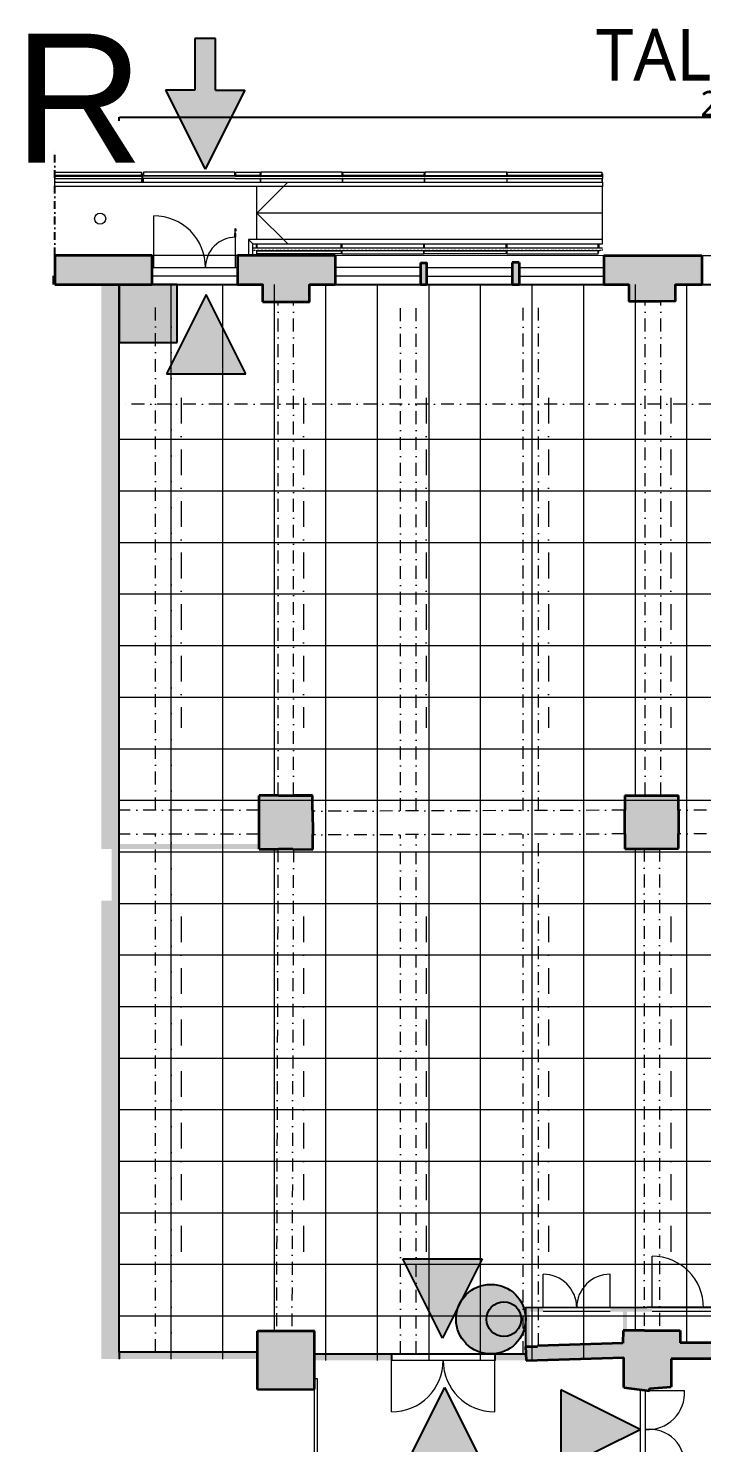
# Model space of a CAD drawing. Header units: inches. Extents: x -1337274 to -1259242, y 12145 to 77175.
# Drawn here: x -1296387 to -1283330, y 49741 to 77175 of the extents above; entities that cross this region are included whole.
import ezdxf

# ---------------------------------------------------------------- set-up
doc = ezdxf.new("R2010")
doc.units = ezdxf.units.IN
doc.header["$MEASUREMENT"] = 0
for name, pattern in [('DASHDOT', [10, 5, -2.5, 0, -2.5]), ('DASHDOT2', [12.7, 6.35, -3.175, 0, -3.175]), ('PKL', [7, 3, -2, 0, -2])]:
    doc.linetypes.add(name, pattern=pattern)
for name, color, linetype, lineweight in [('02 IKKUNAT', 130, 'Continuous', 13), ('02 KANTAVA', 24, 'Continuous', 35), ('02 KANTAVA_väri', 2, 'Continuous', 35), ('02 OVET', 5, 'Continuous', 13), ('02 palkisto', 72, 'DASHDOT', 13), ('02 RAPUT_HISSI', 1, 'Continuous', 13), ('02 RIPUSTUSTANGOT', 6, 'DASHDOT', 13), ('02 SEINÄLINJA', 151, 'Continuous', 13), ('03 Rappukirjain', 7, 'Continuous', 18)]:
    doc.layers.add(name, color=color, linetype=linetype, lineweight=lineweight)
for name, color, linetype in [('02 YLÄPUOLINEN', 8, 'DASHDOT2'), ('03 Apuviiva', 6, 'Continuous'), ('03 TEKSTIT', 7, 'Continuous'), ('05 palosammuttimet', 240, 'Continuous'), ('05 Poistumistie', 72, 'Continuous'), ('07 tavarat', 40, 'Continuous')]:
    doc.layers.add(name, color=color, linetype=linetype)
doc.layers.add('06 sähkökeskus', color=7, linetype='Continuous', true_color=0x368096)
doc.layers.add('RUUDUKKO', color=7, linetype='Continuous', lineweight=13, true_color=0x7c7887)
doc.styles.get("Standard").update_dxf_attribs({"font": 'arial.ttf'})
doc.dimstyles.new('ISO-25', dxfattribs={"dimtxt": 2.5, "dimasz": 2.5, "dimexe": 1.25, "dimexo": 0.625, "dimtad": 1, "dimtxsty": 'Standard', "dimcen": 2.5, "dimadec": 0, "dimazin": 0, "dimtfac": 1, "dimtmove": 0, "dimatfit": 3, "dimfxl": 1, "dimarcsym": 0})

# ---------------------------------------------------------------- blocks, each defined once
blk = doc.blocks.new('Sähkökeskus')
at = {"layer": '06 sähkökeskus'}
blk.add_hatch(color=256, dxfattribs=at).paths.add_polyline_path([(-562.5, 1125), (-562.5, 0), (562.5, 0), (562.5, 1125)])
for p, q in [((562.5, 1125), (-562.5, 1125)), ((-562.5, 1125), (-562.5, 0)), ((562.5, 0), (562.5, 1125)), ((-562.5, 0), (562.5, 0))]:
    blk.add_line(p, q, dxfattribs=at)
blk = doc.blocks.new('Poistumistie')
at = {"layer": '05 Poistumistie'}
blk.add_hatch(color=256, dxfattribs=at).paths.add_polyline_path([(-933, 0), (603, 0), (-165, 1535)])
for p, q in [((-165, 1535), (-933, 0)), ((603, 0), (-165, 1535)), ((-933, 0), (603, 0))]:
    blk.add_line(p, q, dxfattribs=at)
blk = doc.blocks.new('Tavaran kuljetusreitti')
at = {"layer": '07 tavarat'}
blk.add_hatch(color=256, dxfattribs=at).paths.add_polyline_path([(0, 2535), (-768, 1000), (-200, 1000), (-200, 0), (200, 0), (200, 1000), (768, 1000)])
for p, q in [((-768, 1000), (0, 2535)), ((768, 1000), (0, 2535)), ((-200, 1000), (-768, 1000)), ((-200, 0), (-200, 1000)), ((200, 1000), (200, 0)), ((200, 1000), (768, 1000)), ((200, 0), (-200, 0))]:
    blk.add_line(p, q, dxfattribs=at)
blk = doc.blocks.new('*D10')
at = {"layer": '03 TEKSTIT', "color": 0, "lineweight": -2, "transparency": 16777216}
for p, q in [((-1294623, 75378), (-1294623, 75451)), ((-1294620, 75450), (-1270225, 75450)), ((-1270223, 75378), (-1270223, 75451))]:
    blk.add_line(p, q, dxfattribs=at)
at = {"layer": '03 TEKSTIT', "color": 0, "transparency": 16777216}
for points in [[(-1294620, 75451), (-1294620, 75450), (-1294623, 75450)], [(-1270225, 75451), (-1270225, 75450), (-1270223, 75450)]]:
    blk.add_solid(points, dxfattribs=at)
at = {"layer": 'Defpoints', "color": 0, "transparency": 16777216}
for p in [(-1270223, 75450), (-1294623, 75378), (-1270223, 75378)]:
    blk.add_point(p, dxfattribs=at)
at = {"layer": '03 TEKSTIT', "color": 0, "transparency": 16777216, "insert": (-1282423, 75708), "char_height": 2.5, "width": 9.44, "attachment_point": 5}
blk.add_mtext('{\\fRoboto|b0|i0|c0|p2;\\H200x;24400}', dxfattribs=at)
blk = doc.blocks.new('Palosamuttimet')
at = {"layer": '05 palosammuttimet'}
blk.add_hatch(color=256, dxfattribs=at).paths.add_polyline_path([(675, 0, 1), (-675, 0, 1)])
blk.add_circle((0, 0), 675, dxfattribs=at)

msp = doc.modelspace()

# ---------------------------------------------------------------- hatches: boundary and pattern name
at = {"layer": '02 KANTAVA_väri'}
for points in [[(-1295872.978, 72771.551), (-1295872.978, 72206.077), (-1293990.609, 72206.077), (-1293990.609, 72771.371)], [(-1295872.978, 72771.551), (-1295872.978, 72206.077), (-1293990.609, 72206.077), (-1293990.609, 72771.371)], [(-1292328.006, 72771.212), (-1292328.006, 72206.077), (-1291839.632, 72206.077), (-1291839.632, 71867.686), (-1290931.055, 71867.686), (-1290932.138, 72203.359), (-1290439.688, 72203.372), (-1290439.688, 72771.032)], [(-1292328.006, 72771.212), (-1292328.006, 72206.077), (-1291839.632, 72206.077), (-1291839.632, 71867.686), (-1290931.055, 71867.686), (-1290932.138, 72203.359), (-1290439.688, 72203.372), (-1290439.688, 72771.032)], [(-1285226.021, 72770.534), (-1285226.021, 72203.516), (-1284741.978, 72203.529), (-1284742.267, 71882.083), (-1284414.842, 71883.473), (-1284134.842, 71883.473), (-1283836.745, 71885.928), (-1283836.745, 72203.509), (-1283329.8, 72202.479), (-1283329.8, 72770.353)], [(-1285226.021, 72770.534), (-1285226.021, 72203.516), (-1284741.978, 72203.529), (-1284742.267, 71882.083), (-1284414.842, 71883.473), (-1284134.842, 71883.473), (-1283836.745, 71885.928), (-1283836.745, 72203.509), (-1283329.8, 72202.479), (-1283329.8, 72770.353)], [(-1291908.868, 61355.23), (-1294622.978, 61355.23), (-1294622.978, 61255.23), (-1291908.868, 61255.23)], [(-1291908.868, 61355.23), (-1294622.978, 61355.23), (-1294622.978, 61255.23), (-1291908.868, 61255.23)], [(-1291940.785, 51906.333), (-1291941.13, 50773.479), (-1290835.812, 50776.612), (-1290836.874, 51367.058), (-1290837.659, 51902.81)], [(-1291940.785, 51906.333), (-1291941.13, 50773.479), (-1290835.812, 50776.612), (-1290836.874, 51367.058), (-1290837.659, 51902.81)], [(-1276526.341, 51911.318), (-1277822.012, 51917.013), (-1277826.987, 51675.68), (-1283746.738, 51675.68), (-1283746.738, 51914.484), (-1284853.465, 51916.33), (-1284856.569, 51669.556), (-1286742.97, 51609.788), (-1286733.82, 51338.144), (-1284836.758, 51392.5), (-1284836.758, 50812.5), (-1284343.413, 50744.384), (-1284343.413, 50794.384), (-1283923.086, 50828.075), (-1283923.086, 51368.075), (-1281307.048, 51370.767), (-1279731.01, 51373.459), (-1278213.52, 51361.225), (-1277362.997, 51351.235), (-1277349.345, 50902.88), (-1277028.237, 50901.837), (-1277025.526, 49896.105), (-1276964.006, 49891.739), (-1276572.173, 49887.374), (-1276572.238, 49984.062), (-1275148.088, 49995.076), (-1275158.229, 50760.61), (-1273940.477, 50763.628), (-1273940.477, 51328.114), (-1276526.341, 51328.114)], [(-1276526.341, 51911.318), (-1277822.012, 51917.013), (-1277826.987, 51675.68), (-1283746.738, 51675.68), (-1283746.738, 51914.484), (-1284853.465, 51916.33), (-1284856.569, 51669.556), (-1286742.97, 51609.788), (-1286733.82, 51338.144), (-1284836.758, 51392.5), (-1284836.758, 50812.5), (-1284343.413, 50744.384), (-1284343.413, 50794.384), (-1283923.086, 50828.075), (-1283923.086, 51368.075), (-1281307.048, 51370.767), (-1279731.01, 51373.459), (-1278213.52, 51361.225), (-1277362.997, 51351.235), (-1277349.345, 50902.88), (-1277028.237, 50901.837), (-1277025.526, 49896.105), (-1276964.006, 49891.739), (-1276572.173, 49887.374), (-1276572.238, 49984.062), (-1275148.088, 49995.076), (-1275158.229, 50760.61), (-1273940.477, 50763.628), (-1273940.477, 51328.114), (-1276526.341, 51328.114)]]:
    msp.add_hatch(color=256, dxfattribs=at).paths.add_polyline_path(points)
h = msp.add_hatch(color=256, dxfattribs=at)
h.paths.add_polyline_path([(-1286870.144, 72630.041), (-1287003.948, 72631.377), (-1287003.948, 72203.467), (-1286870.144, 72203.471)])
h.paths.add_polyline_path([(-1288663.805, 72625.037), (-1288784.125, 72627.482), (-1288784.125, 72203.418), (-1288663.805, 72203.421)])
h = msp.add_hatch(color=256, dxfattribs=at)
h.paths.add_polyline_path([(-1286870.144, 72630.041), (-1287003.948, 72631.377), (-1287003.948, 72203.467), (-1286870.144, 72203.471)])
h.paths.add_polyline_path([(-1288663.805, 72625.037), (-1288784.125, 72627.482), (-1288784.125, 72203.418), (-1288663.805, 72203.421)])
h = msp.add_hatch(color=256, dxfattribs=at)
h.paths.add_polyline_path([(-1294972.978, 61255.23), (-1294622.978, 61255.23), (-1294622.978, 72206.077), (-1294972.978, 72206.077)])
h.paths.add_polyline_path([(-1294972.978, 51367.058), (-1291940.949, 51367.058), (-1291940.909, 51497.058), (-1294622.978, 51497.058), (-1294622.978, 60255.23), (-1294972.978, 60255.23)])
h = msp.add_hatch(color=256, dxfattribs=at)
h.paths.add_polyline_path([(-1294972.978, 61255.23), (-1294622.978, 61255.23), (-1294622.978, 72206.077), (-1294972.978, 72206.077)])
h.paths.add_polyline_path([(-1294972.978, 51367.058), (-1291940.949, 51367.058), (-1291940.909, 51497.058), (-1294622.978, 51497.058), (-1294622.978, 60255.23), (-1294972.978, 60255.23)])
h = msp.add_hatch(color=256, dxfattribs=at)
h.paths.add_polyline_path([(-1291902.492, 62007.114), (-1291902.492, 61547.114), (-1291902.492, 61255.235), (-1291529.904, 61253.166), (-1291249.904, 61251.612), (-1290864.423, 61249.471), (-1290865.379, 61547.28), (-1290866.856, 62007.28), (-1290867.778, 62294.478), (-1291529.904, 62294.478), (-1291902.492, 62294.478)])
h.paths.add_polyline_path([(-1284128.466, 62294.274), (-1284408.466, 62294.274), (-1284812.193, 62294.274), (-1284813.045, 62008.25), (-1284814.415, 61548.25), (-1284815.276, 61259.378), (-1284429.359, 61261.817), (-1284149.359, 61261.817), (-1283776.182, 61265.945), (-1283776.182, 61548.416), (-1283776.182, 62008.416), (-1283776.182, 62294.274)])
h.paths.add_polyline_path([(-1276669.064, 62009.555), (-1276669.064, 62298.947), (-1276998.097, 62298.947), (-1277363.553, 62298.947), (-1277730.421, 62298.947), (-1277728.382, 62009.385), (-1277725.144, 61549.386), (-1277723.167, 61268.609), (-1277354.611, 61268.233), (-1276988.306, 61267.859), (-1276669.064, 61267.533), (-1276669.064, 61549.555)])
h.paths.add_polyline_path([(-1270048.449, 61269.896), (-1269878.34, 61269.911), (-1269668.853, 61269.929), (-1269668.853, 61550.677), (-1269668.853, 62010.677), (-1269668.853, 62305.435), (-1270048.449, 62305.435), (-1270328.449, 62305.435), (-1270702.2, 62305.435), (-1270702.434, 62010.511), (-1270702.798, 61550.511), (-1270703.02, 61269.839), (-1270328.449, 61269.871)])
at = {"layer": '02 KANTAVA_väri', "ltscale": 30}
msp.add_hatch(color=256, dxfattribs=at).paths.add_polyline_path([(-1294622.978, 61255.23), (-1294772.978, 61255.23), (-1294772.978, 60255.23), (-1294622.978, 60255.23)])
msp.add_hatch(color=256, dxfattribs=at).paths.add_polyline_path([(-1294622.978, 61255.23), (-1294772.978, 61255.23), (-1294772.978, 60255.23), (-1294622.978, 60255.23)])
at = {"layer": '02 KANTAVA_väri'}
h = msp.add_hatch(color=256, dxfattribs=at)
h.paths.add_polyline_path([(-1284292.97, 52284.788), (-1284292.97, 52359.788), (-1285103.465, 52359.788), (-1285103.465, 52284.788), (-1284853.465, 52284.788), (-1284853.465, 51916.33), (-1284778.465, 51916.205), (-1284778.465, 52284.788)])
h.paths.add_polyline_path([(-1286667.97, 52284.788), (-1286403.465, 52284.788), (-1286403.465, 52359.788), (-1286742.97, 52359.788), (-1286742.97, 51609.788), (-1286667.97, 51609.788)])
h = msp.add_hatch(color=256, dxfattribs=at)
h.paths.add_polyline_path([(-1284292.97, 52284.788), (-1284292.97, 52359.788), (-1285103.465, 52359.788), (-1285103.465, 52284.788), (-1284853.465, 52284.788), (-1284853.465, 51916.33), (-1284778.465, 51916.205), (-1284778.465, 52284.788)])
h.paths.add_polyline_path([(-1286667.97, 52284.788), (-1286403.465, 52284.788), (-1286403.465, 52359.788), (-1286742.97, 52359.788), (-1286742.97, 51609.788), (-1286667.97, 51609.788)])
h = msp.add_hatch(color=256, dxfattribs=at)
h.paths.add_polyline_path([(-1289342.97, 51458.144), (-1290837.008, 51458.144), (-1290836.874, 51367.058), (-1290836.822, 51338.144), (-1289342.97, 51338.144)])
h.paths.add_polyline_path([(-1286733.82, 51338.144), (-1286737.862, 51458.144), (-1287342.97, 51458.144), (-1287342.97, 51338.144)])
h = msp.add_hatch(color=256, dxfattribs=at)
h.paths.add_polyline_path([(-1289342.97, 51458.144), (-1290837.008, 51458.144), (-1290836.874, 51367.058), (-1290836.822, 51338.144), (-1289342.97, 51338.144)])
h.paths.add_polyline_path([(-1286733.82, 51338.144), (-1286737.862, 51458.144), (-1287342.97, 51458.144), (-1287342.97, 51338.144)])
at = {"layer": '05 palosammuttimet'}
msp.add_hatch(color=256, dxfattribs=at).paths.add_polyline_path([(-1286827.922, 52136.379, 1), (-1287502.922, 52136.379, 1)])
at = {"layer": '07 tavarat'}
msp.add_hatch(color=256, dxfattribs=at).paths.add_polyline_path([(-1288342.97, 50301.517), (-1288726.823, 49533.812), (-1288442.97, 49533.812), (-1288442.97, 49033.812), (-1288242.97, 49033.812), (-1288242.97, 49533.812), (-1287959.118, 49533.812)])

# ---------------------------------------------------------------- linework, layer by layer
at = {"layer": '02 IKKUNAT', "linetype": 'Continuous'}
for p, q in [((-1293990.609, 72536.08), (-1292328.006, 72536.08)), ((-1288784.134, 72533.421), (-1290439.697, 72533.375)), ((-1288663.814, 72533.424), (-1287003.957, 72533.47)), ((-1286870.153, 72533.474), (-1285226.03, 72533.519)), ((-1293990.609, 72371.077), (-1292328.006, 72371.077)), ((-1288784.13, 72368.418), (-1290439.692, 72368.372)), ((-1288663.81, 72368.421), (-1287003.952, 72368.467)), ((-1286870.149, 72368.471), (-1285226.025, 72368.516))]:
    msp.add_line(p, q, dxfattribs=at)
msp.add_lwpolyline([(-1290836.189, 50986.199), (-1290786.189, 50986.199), (-1290786.189, 47786.199), (-1290836.189, 47786.199), (-1290836.189, 50986.199)], dxfattribs=at)
at = {"layer": '02 KANTAVA', "linetype": 'Continuous'}
for p, q in [((-1295872.978, 72771.551), (-1293990.609, 72771.371)), ((-1295872.978, 72768.593), (-1295872.978, 72206.077)), ((-1293990.609, 72768.613), (-1293990.609, 72206.077)), ((-1292328.006, 72771.212), (-1290439.688, 72771.032)), ((-1292328.006, 72767.509), (-1292328.006, 72206.077)), ((-1290439.688, 72771.995), (-1290439.688, 72203.372)), ((-1285226.021, 72769.507), (-1285226.021, 72203.516)), ((-1285226.02, 72770.534), (-1283329.8, 72770.353)), ((-1283329.8, 72773.911), (-1283329.8, 72202.479)), ((-1288784.125, 72627.482), (-1288784.125, 72203.418)), ((-1286870.144, 72630.041), (-1287003.948, 72631.377)), ((-1287003.948, 72631.377), (-1287003.948, 72203.467)), ((-1286870.144, 72630.041), (-1286870.144, 72203.471)), ((-1295872.978, 72206.077), (-1293990.609, 72206.077)), ((-1292328.006, 72206.077), (-1291839.632, 72206.077)), ((-1291839.632, 71867.686), (-1291839.632, 72206.077)), ((-1290932.138, 72203.359), (-1290439.688, 72203.372)), ((-1290931.055, 71867.686), (-1290932.138, 72203.359)), ((-1288784.125, 72203.418), (-1288663.805, 72203.421)), ((-1287003.948, 72203.467), (-1286870.144, 72203.471)), ((-1285226.021, 72203.516), (-1284741.978, 72203.529)), ((-1284741.978, 72203.529), (-1284742.267, 71882.083)), ((-1283840.375, 72203.516), (-1283329.8, 72202.479)), ((-1283836.745, 71885.928), (-1283836.745, 72203.509)), ((-1284742.267, 71882.083), (-1284414.842, 71883.473)), ((-1284414.842, 71883.473), (-1284134.842, 71883.473)), ((-1284134.842, 71883.473), (-1283836.745, 71885.928)), ((-1291536.28, 62294.473), (-1291908.868, 62294.473)), ((-1291908.868, 62007.11), (-1291908.868, 62294.473)), ((-1291536.28, 62294.473), (-1290874.153, 62294.473)), ((-1290874.153, 62294.473), (-1291256.28, 62294.473)), ((-1290873.231, 62007.276), (-1290874.153, 62294.473)), ((-1284818.569, 62294.27), (-1284819.421, 62008.246)), ((-1284818.569, 62294.27), (-1284414.842, 62294.27)), ((-1284414.842, 62294.27), (-1284134.842, 62294.27)), ((-1284134.842, 62294.27), (-1283782.557, 62294.27)), ((-1283782.557, 62008.412), (-1283782.557, 62294.27)), ((-1291908.868, 61547.11), (-1291908.868, 62007.11)), ((-1290873.231, 62007.276), (-1290871.754, 61547.276)), ((-1284820.791, 61548.246), (-1284819.421, 62008.246)), ((-1283782.557, 62008.412), (-1283782.557, 61548.412)), ((-1291908.868, 61255.23), (-1291908.868, 61547.11)), ((-1290870.798, 61249.467), (-1290871.754, 61547.276)), ((-1284820.791, 61548.246), (-1284821.651, 61259.374)), ((-1283782.557, 61265.941), (-1283782.557, 61548.412)), ((-1291908.868, 61255.23), (-1291536.28, 61253.162)), ((-1291256.28, 61251.607), (-1291536.28, 61253.162)), ((-1291256.28, 61251.607), (-1290870.798, 61249.467)), ((-1284821.651, 61259.374), (-1284435.734, 61261.813)), ((-1284435.734, 61261.813), (-1284155.734, 61261.813)), ((-1284155.734, 61261.813), (-1283782.557, 61265.941)), ((-1291941.13, 50773.479), (-1291940.785, 51906.333)), ((-1290837.659, 51902.81), (-1291940.785, 51906.333)), ((-1290837.659, 51902.81), (-1291940.785, 51906.333)), ((-1290836.874, 51367.058), (-1290837.659, 51902.81)), ((-1284853.465, 51916.33), (-1284856.569, 51669.556)), ((-1284435.734, 51915.633), (-1284853.465, 51916.33)), ((-1284435.734, 51915.633), (-1284155.734, 51915.633)), ((-1284155.734, 51915.633), (-1283746.738, 51914.484)), ((-1283746.738, 51914.484), (-1283746.738, 51675.68)), ((-1286742.97, 51609.788), (-1286733.82, 51338.144)), ((-1286742.97, 51609.788), (-1286515.597, 51609.788)), ((-1284856.569, 51669.556), (-1286515.597, 51616.992)), ((-1277826.987, 51675.68), (-1283746.738, 51675.68)), ((-1290835.812, 50776.612), (-1290836.874, 51367.058)), ((-1286733.82, 51338.144), (-1284836.758, 51392.5)), ((-1284836.758, 50812.5), (-1284836.758, 51392.5)), ((-1282883.086, 51368.075), (-1283923.086, 51368.075)), ((-1283923.086, 51368.075), (-1283923.086, 50828.075)), ((-1291941.13, 50773.479), (-1290835.812, 50776.612)), ((-1284836.758, 50812.5), (-1284343.413, 50744.384)), ((-1284343.413, 50794.384), (-1283923.086, 50828.075)), ((-1284343.413, 50744.384), (-1284343.413, 50794.384))]:
    msp.add_line(p, q, dxfattribs=at)
at = {"layer": '02 KANTAVA'}
msp.add_line((-1291839.632, 71867.686), (-1290931.055, 71867.686), dxfattribs=at)
at = {"layer": '02 KANTAVA', "linetype": 'Continuous'}
msp.add_lwpolyline([(-1288784.125, 72627.482), (-1288663.805, 72625.037), (-1288663.805, 72203.421)], dxfattribs=at)
at = {"layer": '02 OVET'}
for p, q in [((-1295909.334, 72371.077), (-1295909.334, 72206.077)), ((-1284292.97, 52359.788), (-1284292.97, 53359.788)), ((-1286403.465, 52359.788), (-1286403.465, 53009.788)), ((-1285103.465, 52359.788), (-1285103.465, 53009.788)), ((-1285103.465, 52359.788), (-1286403.465, 52359.788)), ((-1285103.465, 52284.788), (-1286403.465, 52284.788)), ((-1282292.97, 52359.788), (-1284292.97, 52359.788)), ((-1282292.97, 52284.788), (-1284292.97, 52284.788)), ((-1287342.97, 51458.144), (-1289342.97, 51458.144)), ((-1287342.97, 51338.144), (-1289342.97, 51338.144)), ((-1289342.97, 50338.144), (-1289342.97, 51338.144)), ((-1287342.97, 50338.144), (-1287342.97, 51338.144)), ((-1284523.33, 50739.354), (-1284523.33, 49231.648)), ((-1284423.33, 50739.354), (-1284423.33, 49231.648))]:
    msp.add_line(p, q, dxfattribs=at)
at = {"layer": '02 OVET', "linetype": 'Continuous'}
msp.add_line((-1284423.33, 50755.418), (-1283664.33, 50755.418), dxfattribs=at)
at = {"layer": '02 OVET'}
for centre, radius, start, end in [((-1284292.97, 52359.788), 1000, 0, 90), ((-1286403.465, 52359.788), 650, 0, 90), ((-1285103.465, 52359.788), 650, 90, 180), ((-1289342.97, 51338.144), 1000, 270, 0), ((-1287342.97, 51338.144), 1000, 180, 270)]:
    msp.add_arc(centre, radius, start, end, dxfattribs=at)
at = {"layer": '02 OVET', "linetype": 'Continuous'}
for centre, radius, start, end in [((-1284376.867, 50708.607), 714.073, 266.269243, 3.758687), ((-1284340.644, 49319.694), 681.39, 353.002064, 96.970006)]:
    msp.add_arc(centre, radius, start, end, dxfattribs=at)
at = {"layer": '02 palkisto', "ltscale": 50}
for p, q in [((-1284424.842, 62294.27), (-1284424.842, 71883.473)), ((-1284124.842, 62294.27), (-1284124.842, 71883.473)), ((-1293918.868, 62007.11), (-1293918.868, 71867.686)), ((-1293618.868, 62007.11), (-1293618.868, 71867.686)), ((-1291543.868, 62294.473), (-1291543.868, 71867.686)), ((-1291243.868, 62294.473), (-1291243.868, 71867.686)), ((-1289168.868, 61994.285), (-1289168.868, 71867.686)), ((-1288868.868, 61995.248), (-1288868.868, 71867.686)), ((-1286793.868, 62001.91), (-1286793.868, 71867.686)), ((-1286493.868, 62002.873), (-1286493.868, 71867.686)), ((-1270630.949, 69882.324), (-1294616.603, 69882.324)), ((-1291908.868, 62007.11), (-1294622.978, 62007.11)), ((-1284820.844, 62008.245), (-1290873.172, 61988.813)), ((-1277733.138, 62009.381), (-1283782.557, 62009.381)), ((-1291908.868, 61547.11), (-1294622.978, 61547.11)), ((-1293918.868, 51497.058), (-1293918.868, 61547.11)), ((-1293618.868, 51497.058), (-1293618.868, 61547.11)), ((-1284819.367, 61548.247), (-1290871.695, 61528.815)), ((-1289168.868, 51458.144), (-1289168.868, 61534.282)), ((-1288868.868, 51458.144), (-1288868.868, 61535.246)), ((-1286793.868, 51458.144), (-1286793.868, 61541.908)), ((-1286493.868, 51617.68), (-1286493.868, 61542.871)), ((-1277733.138, 61549.381), (-1283782.557, 61549.381)), ((-1291546.279, 61252.864), (-1291576.131, 51905.168)), ((-1291246.28, 61251.906), (-1291276.133, 51904.21)), ((-1284445.734, 61261.813), (-1284445.734, 51915.633)), ((-1284145.734, 61261.813), (-1284145.734, 51915.633))]:
    msp.add_line(p, q, dxfattribs=at)
at = {"layer": '02 RAPUT_HISSI'}
for p, q in [((-1295872.978, 74106.192), (-1295872.978, 74381.123)), ((-1295872.978, 74308.69), (-1294178.985, 74308.681)), ((-1295872.978, 74263.692), (-1294178.985, 74263.692)), ((-1294178.986, 74263.698), (-1294178.986, 74308.698)), ((-1294163.667, 74263.698), (-1294163.667, 74308.698)), ((-1292373.254, 74308.692), (-1294163.666, 74308.687)), ((-1292373.254, 74263.692), (-1294163.666, 74263.687)), ((-1292373.254, 74308.692), (-1285254.114, 74308.692)), ((-1292373.254, 74263.692), (-1285254.114, 74263.692)), ((-1291954.114, 73591.192), (-1291354.114, 74191.192)), ((-1285254.114, 74308.692), (-1285254.114, 74263.692)), ((-1285254.114, 73591.192), (-1291954.114, 73591.192)), ((-1291954.114, 73591.192), (-1291354.114, 72991.192)), ((-1292373.356, 73194.85), (-1292373.356, 73239.85)), ((-1292034.114, 72918.692), (-1285254.114, 72918.692))]:
    msp.add_line(p, q, dxfattribs=at)
at = {"layer": '02 RAPUT_HISSI', "ltscale": 30}
for p, q in [((-1291954.114, 73076.192), (-1291954.114, 74106.192)), ((-1285254.114, 73076.192), (-1285254.114, 74106.192))]:
    msp.add_line(p, q, dxfattribs=at)
at = {"layer": '02 RAPUT_HISSI', "linetype": 'Continuous'}
for p, q in [((-1293951.191, 72536.08), (-1293951.687, 73537.539)), ((-1292367.191, 72536.08), (-1292367.481, 73122.325))]:
    msp.add_line(p, q, dxfattribs=at)
at = {"layer": '02 RAPUT_HISSI', "linetype": 'PKL'}
for p, q in [((-1292034.114, 72873.692), (-1285254.114, 72873.692)), ((-1285254.114, 72873.692), (-1285254.114, 72918.692))]:
    msp.add_line(p, q, dxfattribs=at)
at = {"layer": '02 RAPUT_HISSI', "flags": 128}
for points in [[(-1295872.978, 74381.123), (-1294188.986, 74381.187), (-1294188.984, 74321.198), (-1295872.978, 74321.202)], [(-1294188.985, 74308.692), (-1294188.985, 74351.192), (-1294178.985, 74351.192), (-1294178.985, 74308.692)], [(-1294163.667, 74308.698), (-1294163.667, 74351.198), (-1294153.667, 74351.198), (-1294153.667, 74308.698)], [(-1291890.298, 74308.692), (-1291890.298, 74351.192), (-1291880.298, 74351.192), (-1291880.298, 74308.692)], [(-1290298.356, 74308.692), (-1290298.356, 74351.192), (-1290288.356, 74351.192), (-1290288.356, 74308.692)], [(-1288708.87, 74308.692), (-1288708.87, 74351.192), (-1288698.87, 74351.192), (-1288698.87, 74308.692)], [(-1287108.433, 74308.692), (-1287108.433, 74351.192), (-1287098.433, 74351.192), (-1287098.433, 74308.692)], [(-1285264.114, 74308.692), (-1285264.114, 74351.192), (-1285254.114, 74351.192), (-1285254.114, 74308.692)], [(-1295872.978, 74191.192), (-1285254.114, 74191.192), (-1285254.114, 74106.192), (-1295872.978, 74106.192)], [(-1292373.356, 73239.85), (-1292373.356, 73282.35), (-1292383.356, 73282.35), (-1292383.356, 73239.85)], [(-1292373.356, 73239.85), (-1292373.356, 73282.35), (-1292363.356, 73282.35), (-1292363.356, 73239.85)], [(-1291964.114, 72873.692), (-1291964.114, 72831.192), (-1291954.114, 72831.192), (-1291954.114, 72873.692)], [(-1290319.356, 72873.692), (-1290319.356, 72831.192), (-1290309.356, 72831.192), (-1290309.356, 72873.692)], [(-1288718.87, 72873.692), (-1288718.87, 72831.192), (-1288708.87, 72831.192), (-1288708.87, 72873.692)], [(-1287118.433, 72873.692), (-1287118.433, 72831.192), (-1287108.433, 72831.192), (-1287108.433, 72873.692)], [(-1285334.114, 72873.692), (-1285334.114, 72831.192), (-1285324.114, 72831.192), (-1285324.114, 72873.692)]]:
    msp.add_lwpolyline(points, dxfattribs=at)
for points in [[(-1292383.254, 74381.109), (-1294153.666, 74381.187), (-1294153.666, 74321.198), (-1292383.254, 74321.203)], [(-1292363.254, 74381.109), (-1291890.3, 74381.192), (-1291890.298, 74321.203), (-1292363.254, 74321.203)], [(-1291880.298, 74321.192), (-1290298.404, 74321.192), (-1290298.404, 74381.192), (-1291880.298, 74381.192)], [(-1288708.87, 74321.192), (-1290288.356, 74321.192), (-1290288.356, 74381.192), (-1288708.87, 74381.192)], [(-1288698.87, 74321.192), (-1287108.433, 74321.192), (-1287108.433, 74381.192), (-1288698.87, 74381.192)], [(-1285264.114, 74321.192), (-1287098.433, 74321.192), (-1287098.433, 74381.192), (-1285264.114, 74381.192)], [(-1294178.985, 74263.692), (-1294188.985, 74263.692), (-1294188.985, 74191.192), (-1294178.985, 74191.192)], [(-1294153.667, 74263.698), (-1294163.667, 74263.698), (-1294163.667, 74191.198), (-1294153.667, 74191.198)], [(-1291880.298, 74263.692), (-1291890.298, 74263.692), (-1291890.298, 74191.192), (-1291880.298, 74191.192)], [(-1290288.356, 74263.692), (-1290298.356, 74263.692), (-1290298.356, 74191.192), (-1290288.356, 74191.192)], [(-1288698.87, 74263.692), (-1288708.87, 74263.692), (-1288708.87, 74191.192), (-1288698.87, 74191.192)], [(-1287098.433, 74263.692), (-1287108.433, 74263.692), (-1287108.433, 74191.192), (-1287098.433, 74191.192)], [(-1285254.114, 74263.692), (-1285264.114, 74263.692), (-1285264.114, 74191.192), (-1285254.114, 74191.192)], [(-1292383.356, 73194.85), (-1292373.356, 73194.85), (-1292373.356, 73122.35), (-1292383.356, 73122.35)], [(-1292363.356, 73194.85), (-1292373.356, 73194.85), (-1292373.356, 73122.35), (-1292363.356, 73122.35)], [(-1292118.941, 73076.192), (-1292119.024, 72771.192), (-1292034.035, 72771.192), (-1292034.035, 72991.192)], [(-1285254.114, 73076.192), (-1292119.02, 73076.192), (-1292034.114, 72991.192), (-1285254.114, 72991.192)], [(-1291954.114, 72918.692), (-1291964.114, 72918.692), (-1291964.114, 72991.192), (-1291954.114, 72991.192)], [(-1290309.356, 72918.692), (-1290319.356, 72918.692), (-1290319.356, 72991.192), (-1290309.356, 72991.192)], [(-1288708.87, 72918.692), (-1288718.87, 72918.692), (-1288718.87, 72991.192), (-1288708.87, 72991.192)], [(-1287108.433, 72918.692), (-1287118.433, 72918.692), (-1287118.433, 72991.192), (-1287108.433, 72991.192)], [(-1285324.114, 72918.692), (-1285334.114, 72918.692), (-1285334.114, 72991.192), (-1285324.114, 72991.192)], [(-1291954.114, 72861.192), (-1290319.404, 72861.192), (-1290319.404, 72801.192), (-1291954.114, 72801.192)], [(-1288718.87, 72861.192), (-1290309.307, 72861.192), (-1290309.307, 72801.192), (-1288718.87, 72801.192)], [(-1288708.87, 72861.192), (-1287118.433, 72861.192), (-1287118.433, 72801.192), (-1288708.87, 72801.192)], [(-1285334.114, 72861.192), (-1287108.433, 72861.192), (-1287108.433, 72801.192), (-1285334.114, 72801.192)]]:
    msp.add_lwpolyline(points, close=True, dxfattribs=at)
at = {"layer": '02 RAPUT_HISSI'}
msp.add_circle((-1294993.738, 73481.192), 107.5, dxfattribs=at)
at = {"layer": '02 RAPUT_HISSI', "linetype": 'Continuous'}
for centre, major_axis, start_param, end_param in [((-1293951.192, 72537.539), (-463.405, 886.147), 4.227602271, 5.801847772), ((-1292367.192, 72538.325), (-270.628, 517.51), -0.481337535, 1.095365164)]:
    msp.add_ellipse(centre, major_axis=major_axis, ratio=0.999999993, start_param=start_param, end_param=end_param, dxfattribs=at)
at = {"layer": '02 RIPUSTUSTANGOT', "ltscale": 100}
for p, q in [((-1293422.978, 70006.077), (-1293422.978, 63607.11)), ((-1291047.978, 70006.077), (-1291047.978, 63607.11)), ((-1288672.978, 70006.077), (-1288672.978, 63607.11)), ((-1286297.978, 70006.077), (-1286297.978, 63607.11)), ((-1283928.952, 70006.077), (-1283928.952, 63607.11)), ((-1293422.978, 59947.11), (-1293422.978, 53397.058)), ((-1291047.978, 59947.11), (-1291047.978, 53397.058)), ((-1288672.978, 59947.11), (-1288672.978, 53397.058)), ((-1286297.978, 59947.11), (-1286297.978, 53397.058)), ((-1283928.952, 59947.11), (-1283928.952, 53397.058))]:
    msp.add_line(p, q, dxfattribs=at)
at = {"layer": '02 SEINÄLINJA', "linetype": 'Continuous'}
for p, q in [((-1293990.609, 72771.371), (-1292328.006, 72771.212)), ((-1290439.688, 72771.032), (-1285226.02, 72770.534)), ((-1283329.8, 72770.353), (-1281664.205, 72770.193)), ((-1293990.609, 72206.077), (-1292328.006, 72206.077)), ((-1288784.125, 72203.418), (-1290439.688, 72203.372)), ((-1288663.805, 72203.421), (-1287003.948, 72203.467)), ((-1286870.144, 72203.471), (-1285226.021, 72203.516)), ((-1283329.8, 72202.479), (-1281664.205, 72199.097))]:
    msp.add_line(p, q, dxfattribs=at)
at = {"layer": '02 YLÄPUOLINEN', "linetype": 'DASHDOT', "ltscale": 30}
msp.add_line((-1295872.978, 72771.551), (-1295872.978, 74803.571), dxfattribs=at)
at = {"layer": '03 Apuviiva'}
for points in [[(-1293990.609, 72206.077), (-1293990.609, 72768.613)], [(-1292328.006, 72771.212), (-1292328.006, 72206.077)], [(-1294975.338, 72206.077), (-1294621.955, 72206.077)], [(-1294819.25, 72206.077), (-1291839.632, 72206.077), (-1291839.632, 71867.686), (-1290931.065, 71870.618), (-1290931.074, 72203.359), (-1284741.978, 72203.529), (-1284740.613, 71882.09), (-1283836.745, 71882.09), (-1283836.092, 72203.507), (-1277729.146, 72203.507)], [(-1282043.985, 52367.962), (-1286742.876, 52358.396), (-1286742.876, 51460.314), (-1290836.916, 51455.974), (-1290837.659, 51902.81), (-1291940.786, 51903.146), (-1291940.929, 51499.302), (-1294621.955, 51499.302), (-1294621.955, 72206.077)], [(-1294621.955, 51497.665), (-1294621.955, 51366.427)], [(-1289342.97, 51458.144), (-1289342.97, 51338.144)], [(-1287342.97, 51458.144), (-1287342.97, 51338.144)]]:
    msp.add_lwpolyline(points, dxfattribs=at)
at = {"layer": '05 palosammuttimet'}
msp.add_circle((-1287165.422, 52136.379), 337.5, dxfattribs=at)
at = {"layer": 'RUUDUKKO'}
for p, q in [((-1294621.955, 72202.444), (-1294621.955, 51363.425)), ((-1294621.955, 72202.444), (-1294621.955, 51363.425)), ((-1294621.955, 72202.444), (-1294621.955, 51363.425)), ((-1294621.955, 72202.444), (-1294621.955, 51363.425)), ((-1294621.955, 72202.444), (-1294621.955, 51363.425)), ((-1293621.955, 72202.444), (-1293621.955, 51363.425)), ((-1292621.955, 72202.444), (-1292621.955, 51363.425)), ((-1291621.955, 72202.444), (-1291621.955, 62290.841)), ((-1290621.955, 72202.444), (-1290621.955, 51334.511)), ((-1289621.955, 72202.444), (-1289621.955, 51334.511)), ((-1288621.955, 72202.444), (-1288621.955, 51334.511)), ((-1287621.955, 72202.444), (-1287621.955, 51334.511)), ((-1286621.955, 72202.444), (-1286621.955, 51337.687)), ((-1285621.955, 72202.444), (-1285621.955, 51366.34)), ((-1284621.955, 72202.444), (-1284621.955, 62290.637)), ((-1283621.955, 72202.444), (-1283621.955, 51672.047)), ((-1294615.58, 69202.454), (-1270252.426, 69202.454)), ((-1294615.58, 68202.454), (-1270252.426, 68202.454)), ((-1294615.58, 67202.454), (-1270252.426, 67202.454)), ((-1294615.58, 66202.454), (-1270252.426, 66202.454)), ((-1294615.58, 65202.454), (-1270252.426, 65202.454)), ((-1294615.58, 64202.454), (-1270252.426, 64202.454)), ((-1294615.58, 63202.454), (-1270252.426, 63202.454)), ((-1294621.955, 62202.444), (-1291907.844, 62202.444)), ((-1294615.58, 62202.454), (-1270252.426, 62202.454)), ((-1290872.846, 62202.444), (-1284817.808, 62202.444)), ((-1283781.534, 62202.444), (-1277735.119, 62202.444)), ((-1294615.58, 61202.454), (-1270252.426, 61202.454)), ((-1291621.955, 61250.01), (-1291621.955, 51901.685)), ((-1284621.955, 61256.997), (-1284621.955, 51912.312)), ((-1294621.955, 60202.444), (-1270258.801, 60202.444)), ((-1294621.955, 59202.444), (-1270258.801, 59202.444)), ((-1294615.58, 59202.454), (-1270252.426, 59202.454)), ((-1294621.955, 58202.444), (-1270258.801, 58202.444)), ((-1294621.955, 57202.444), (-1270258.801, 57202.444)), ((-1294621.955, 56202.444), (-1270258.801, 56202.444)), ((-1294621.955, 55202.444), (-1270258.801, 55202.444)), ((-1294621.955, 54202.444), (-1277025.624, 54202.444)), ((-1294621.955, 53202.444), (-1277025.311, 53202.444)), ((-1294621.955, 52202.444), (-1277024.998, 52202.444))]:
    msp.add_line(p, q, dxfattribs=at)

# ---------------------------------------------------------------- block references
at = {"layer": '05 palosammuttimet'}
msp.add_blockref('Palosamuttimet', (-1287417.612, 52137.631), dxfattribs=at)
at = {"layer": '05 Poistumistie'}
msp.add_blockref('Poistumistie', (-1292774.744, 70473.877), dxfattribs=at)
at = {"layer": '05 Poistumistie', "xscale": -1, "rotation": 180}
msp.add_blockref('Poistumistie', (-1288191.146, 53304.352), dxfattribs=at)
at = {"layer": '05 Poistumistie', "rotation": 270}
msp.add_blockref('Poistumistie', (-1286058.74, 49834.75), dxfattribs=at)
at = {"layer": '06 sähkökeskus'}
msp.add_blockref('Sähkökeskus', (-1294059.455, 71077.444), dxfattribs=at)
at = {"layer": '07 tavarat', "xscale": -1, "rotation": 180}
msp.add_blockref('Tavaran kuljetusreitti', (-1292957.907, 76974.15), dxfattribs=at)
at = {"layer": '07 tavarat'}
msp.add_blockref('Tavaran kuljetusreitti', (-1288310.807, 48278.15), dxfattribs=at)

# ---------------------------------------------------------------- texts
at = {"layer": '03 Rappukirjain'}
msp.add_text('R', height=2500, dxfattribs=at).set_placement((-1296673.013, 74569.598))
at = {"layer": '03 TEKSTIT', "insert": (-1285380.021, 77160.554), "char_height": 1000, "attachment_point": 1}
msp.add_mtext_dynamic_manual_height_columns('{\\fRoboto|b0|i0|c0|p2;TALLBERGINKATU}', width=500, gutter_width=12.5, heights=[1518.189], dxfattribs=at)

# ---------------------------------------------------------------- dimensions: what is measured, and where the dimension line sits
at = {"layer": '03 TEKSTIT'}
dim = msp.add_linear_dim(base=(-1270222.978, 75450.164), p1=(-1294622.978, 75377.765), p2=(-1270222.978, 75377.765), text='{\\fRoboto|b0|i0|c0|p2;\\H200x;<>}', dimstyle='ISO-25', dxfattribs=at)
dim.commit()
dim.dimension.update_dxf_attribs({"geometry": '*D10', "text_midpoint": (-1282422.978, 75450.164), "dimtype": 160})

doc.saveas('drawing.dxf')
